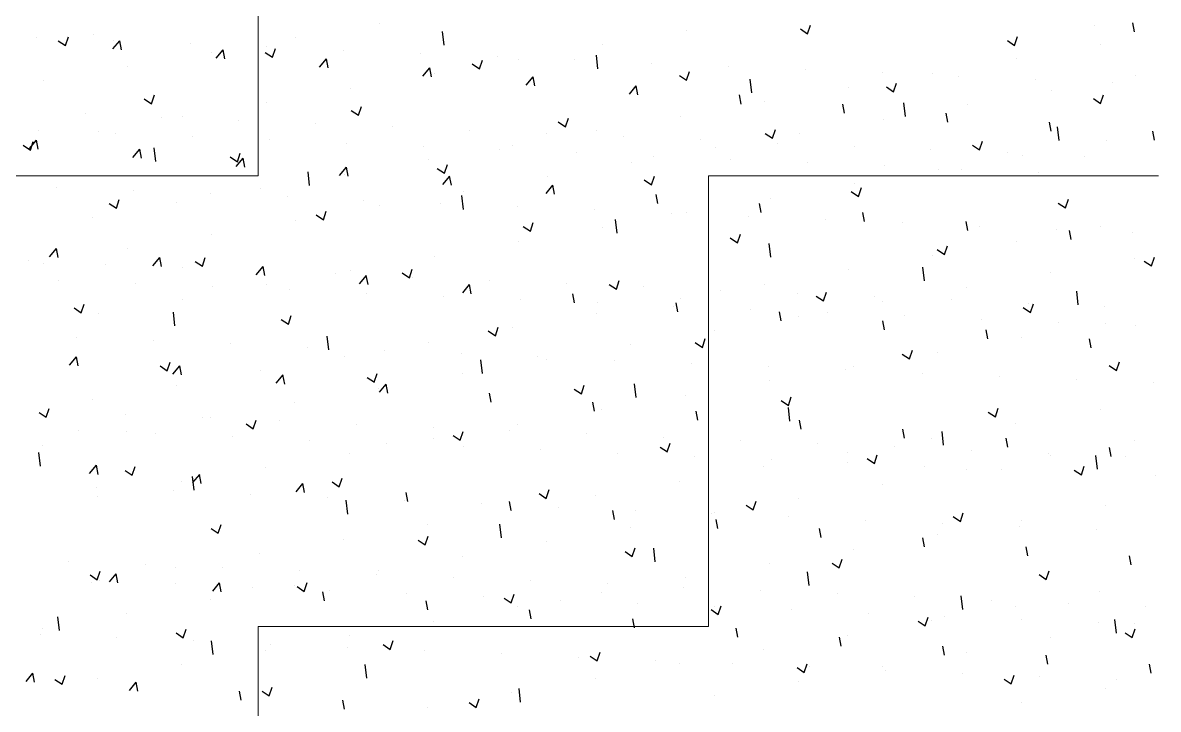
# Model space of a CAD drawing. Header units: millimetres. Extents: x 331487 to 517269, y 198509 to 399936.
# Drawn here: x 415660 to 416448, y 393357 to 393833 of the extents above; entities that cross this region are included whole.
import ezdxf

# ---------------------------------------------------------------- set-up
doc = ezdxf.new("R2010")
doc.units = ezdxf.units.MM
doc.header["$MEASUREMENT"] = 0
doc.layers.add('9th_Hatch-4', color=252, linetype='Continuous', lineweight=5)
doc.layers.add('COLUMN', color=6, linetype='Continuous')

msp = doc.modelspace()

# ---------------------------------------------------------------- linework, layer by layer
at = {"layer": '9th_Hatch-4', "linetype": 'Continuous'}
for p, q in [((415823.66, 393727.11), (415823.66, 394039.61)), ((415511.16, 393727.11), (415823.66, 393727.11)), ((416136.16, 393727.11), (416448.66, 393727.11)), ((416136.16, 393414.61), (416136.16, 393727.11)), ((415823.66, 393414.61), (416136.16, 393414.61)), ((415823.66, 393102.11), (415823.66, 393414.61))]:
    msp.add_line(p, q, dxfattribs=at)
at = {"layer": 'COLUMN', "color": 2, "linetype": 'Continuous'}
for p, q in [((415907.98, 393833.12), (415907.98, 393833.12)), ((416204.97, 393825.74), (416207, 393831.78)), ((416404.48, 393831.56), (416404.48, 393831.56)), ((416432.03, 393827.15), (416430.88, 393833.42)), ((415669.53, 393823.48), (415669.53, 393823.48)), ((415689.81, 393817.51), (415691.84, 393823.56)), ((415709.06, 393825.04), (415709.06, 393825.04)), ((415849.66, 393823.11), (415849.66, 393823.11)), ((415952.78, 393817.91), (415951.68, 393827.41)), ((416121.12, 393828.15), (416121.12, 393828.15)), ((416200, 393829.1), (416204.98, 393825.74)), ((416348.68, 393817.73), (416350.71, 393823.77)), ((415684.84, 393820.87), (415689.81, 393817.52)), ((415722.67, 393815.22), (415727.49, 393820.96)), ((415722.91, 393821.23), (415722.91, 393821.23)), ((415728.65, 393814.69), (415727.49, 393820.95)), ((415776.29, 393818.97), (415776.29, 393818.97)), ((415794.4, 393808.94), (415799.22, 393814.69)), ((415800.37, 393808.41), (415799.22, 393814.68)), ((415829.67, 393816.72), (415829.67, 393816.72)), ((415833.52, 393809.51), (415835.55, 393815.55)), ((415883.06, 393814.46), (415883.06, 393814.46)), ((416062.8, 393818.14), (416062.8, 393818.14)), ((416343.71, 393821.09), (416348.69, 393817.73)), ((416408.59, 393818.54), (416408.59, 393818.54)), ((415791.34, 393813.09), (415791.34, 393813.09)), ((415828.55, 393812.86), (415833.53, 393809.51)), ((415866.13, 393802.67), (415870.95, 393808.41)), ((415872.1, 393802.14), (415870.94, 393808.4)), ((415936.44, 393812.21), (415936.44, 393812.21)), ((415977.24, 393801.5), (415979.26, 393807.54)), ((415989.82, 393809.95), (415989.82, 393809.95)), ((416004.49, 393808.13), (416004.49, 393808.13)), ((416043.2, 393807.69), (416043.2, 393807.69)), ((416059.51, 393801.36), (416058.4, 393810.86)), ((416350.27, 393808.53), (416350.27, 393808.53)), ((415733.02, 393803.08), (415733.02, 393803.08)), ((415937.85, 393796.39), (415942.67, 393802.14)), ((415943.83, 393795.86), (415942.67, 393802.13)), ((415972.27, 393804.85), (415977.24, 393801.5)), ((416096.58, 393805.44), (416096.58, 393805.44)), ((416120.95, 393793.49), (416122.98, 393799.53)), ((416149.97, 393803.18), (416149.97, 393803.18)), ((416203.35, 393800.93), (416203.35, 393800.93)), ((416256.73, 393798.67), (416256.73, 393798.67)), ((416291.95, 393798.52), (416291.95, 393798.52)), ((415674.7, 393793.07), (415674.7, 393793.07)), ((415946.17, 393798.12), (415946.17, 393798.12)), ((416009.58, 393790.12), (416014.4, 393795.86)), ((416015.55, 393789.58), (416014.4, 393795.85)), ((416115.98, 393796.84), (416120.95, 393793.49)), ((416166.23, 393784.81), (416165.13, 393794.3)), ((416264.66, 393785.48), (416266.69, 393791.52)), ((416310.11, 393796.42), (416310.11, 393796.42)), ((416363.5, 393794.16), (416363.5, 393794.16)), ((416416.88, 393791.91), (416416.88, 393791.91)), ((416432.55, 393796.58), (416432.55, 393796.58)), ((415749.5, 393777.25), (415751.53, 393783.29)), ((415887.85, 393788.11), (415887.85, 393788.11)), ((416081.3, 393783.84), (416086.12, 393789.59)), ((416087.28, 393783.31), (416086.12, 393789.58)), ((416159, 393777.03), (416157.85, 393783.3)), ((416233.63, 393788.51), (416233.63, 393788.51)), ((416259.69, 393788.84), (416264.67, 393785.48)), ((416374.23, 393786.57), (416374.23, 393786.57)), ((416408.37, 393777.47), (416410.4, 393783.51)), ((415744.53, 393780.61), (415749.51, 393777.25)), ((415829.53, 393778.1), (415829.53, 393778.1)), ((415893.21, 393769.24), (415895.24, 393775.29)), ((416175.31, 393778.5), (416175.31, 393778.5)), ((416230.73, 393770.76), (416229.57, 393777.03)), ((416272.96, 393768.26), (416271.85, 393777.75)), ((416315.91, 393776.56), (416315.91, 393776.56)), ((416403.41, 393780.83), (416408.38, 393777.47)), ((415703.44, 393770.13), (415703.44, 393770.13)), ((415756.82, 393767.87), (415756.82, 393767.87)), ((415771.21, 393768.09), (415771.21, 393768.09)), ((415888.24, 393772.6), (415893.22, 393769.24)), ((416036.93, 393761.23), (416038.95, 393767.28)), ((416116.99, 393768.49), (416116.99, 393768.49)), ((416302.46, 393764.48), (416301.3, 393770.75)), ((415671.14, 393758.95), (415671.14, 393758.95)), ((415810.2, 393765.62), (415810.2, 393765.62)), ((415863.58, 393763.36), (415863.58, 393763.36)), ((415916.96, 393761.11), (415916.96, 393761.11)), ((416031.96, 393764.59), (416036.93, 393761.24)), ((416180.64, 393753.23), (416182.67, 393759.27)), ((416257.59, 393766.55), (416257.59, 393766.55)), ((416374.18, 393758.21), (416373.03, 393764.48)), ((416379.68, 393751.7), (416378.58, 393761.2)), ((415664.82, 393746.27), (415669.64, 393752.02)), ((415665.48, 393745), (415667.51, 393751.04)), ((415670.8, 393745.74), (415669.64, 393752.01)), ((415712.89, 393758.08), (415712.89, 393758.08)), ((415724.52, 393756.7), (415724.52, 393756.7)), ((415777.9, 393754.44), (415777.9, 393754.44)), ((415831.28, 393752.18), (415831.28, 393752.18)), ((415970.35, 393758.85), (415970.35, 393758.85)), ((416023.73, 393756.59), (416023.73, 393756.59)), ((416058.68, 393758.47), (416058.68, 393758.47)), ((416077.11, 393754.34), (416077.11, 393754.34)), ((416130.49, 393752.08), (416130.49, 393752.08)), ((416175.67, 393756.58), (416180.64, 393753.23)), ((416199.27, 393756.54), (416199.27, 393756.54)), ((416324.35, 393745.22), (416326.38, 393751.26)), ((416412.42, 393751.58), (416412.42, 393751.58)), ((416445.91, 393751.93), (416444.75, 393758.2)), ((415660.51, 393748.36), (415665.48, 393745)), ((415736.55, 393740), (415741.37, 393745.74)), ((415742.52, 393739.47), (415741.37, 393745.73)), ((415752.59, 393737.05), (415751.49, 393746.55)), ((415884.67, 393749.93), (415884.67, 393749.93)), ((415938.05, 393747.67), (415938.05, 393747.67)), ((415991.43, 393745.42), (415991.43, 393745.42)), ((416000.36, 393748.46), (416000.36, 393748.46)), ((416044.81, 393743.16), (416044.81, 393743.16)), ((416140.96, 393746.53), (416140.96, 393746.53)), ((416183.88, 393749.83), (416183.88, 393749.83)), ((416237.26, 393747.57), (416237.26, 393747.57)), ((416290.64, 393745.32), (416290.64, 393745.32)), ((416319.38, 393748.57), (416324.36, 393745.22)), ((415804.22, 393740.35), (415809.2, 393736.99)), ((415808.27, 393733.72), (415813.1, 393739.47)), ((415809.19, 393736.99), (415811.22, 393743.03)), ((415814.25, 393733.19), (415813.09, 393739.46)), ((415942.04, 393738.45), (415942.04, 393738.45)), ((416082.64, 393736.52), (416082.64, 393736.52)), ((416098.2, 393740.91), (416098.2, 393740.91)), ((416151.58, 393738.65), (416151.58, 393738.65)), ((416204.96, 393736.4), (416204.96, 393736.4)), ((416344.02, 393743.06), (416344.02, 393743.06)), ((416354.1, 393741.56), (416354.1, 393741.56)), ((416397.4, 393740.81), (416397.4, 393740.81)), ((415859.32, 393720.5), (415858.21, 393730)), ((415880, 393727.45), (415884.82, 393733.19)), ((415883.72, 393728.44), (415883.72, 393728.44)), ((415885.97, 393726.92), (415884.82, 393733.18)), ((415947.93, 393732.34), (415952.91, 393728.98)), ((415952.9, 393728.98), (415954.93, 393735.02)), ((416258.34, 393734.14), (416258.34, 393734.14)), ((416295.78, 393731.55), (416295.78, 393731.55)), ((416311.73, 393731.88), (416311.73, 393731.88)), ((416365.11, 393729.63), (416365.11, 393729.63)), ((415951.73, 393721.17), (415956.55, 393726.92)), ((415957.7, 393720.64), (415956.54, 393726.91)), ((416023.45, 393714.9), (416028.27, 393720.64)), ((416024.32, 393726.51), (416024.32, 393726.51)), ((416029.43, 393714.37), (416028.27, 393720.63)), ((416091.65, 393724.33), (416096.62, 393720.97)), ((416096.62, 393720.97), (416098.64, 393727.02)), ((416237.46, 393721.54), (416237.46, 393721.54)), ((416418.49, 393727.37), (416418.49, 393727.37)), ((415683.54, 393719.3), (415683.54, 393719.3)), ((415736.92, 393717.04), (415736.92, 393717.04)), ((415790.31, 393714.79), (415790.31, 393714.79)), ((415825.4, 393718.43), (415825.4, 393718.43)), ((415843.69, 393712.53), (415843.69, 393712.53)), ((415966.04, 393703.95), (415964.94, 393713.44)), ((415966, 393716.5), (415966, 393716.5)), ((416101.15, 393708.09), (416100, 393714.36)), ((416235.36, 393716.32), (416240.34, 393712.97)), ((416240.33, 393712.96), (416242.36, 393719.01)), ((415720.2, 393708.09), (415725.17, 393704.74)), ((415725.17, 393704.74), (415727.2, 393710.78)), ((415767.08, 393708.42), (415767.08, 393708.42)), ((415897.07, 393710.27), (415897.07, 393710.27)), ((415907.68, 393706.49), (415907.68, 393706.49)), ((415950.45, 393708.02), (415950.45, 393708.02)), ((416003.83, 393705.76), (416003.83, 393705.76)), ((416172.88, 393701.82), (416171.72, 393708.08)), ((416179.15, 393711.53), (416179.15, 393711.53)), ((416379.07, 393708.31), (416384.05, 393704.96)), ((416384.04, 393704.96), (416386.07, 393711)), ((415708.76, 393698.41), (415708.76, 393698.41)), ((415849.36, 393696.48), (415849.36, 393696.48)), ((415863.91, 393700.08), (415868.89, 393696.73)), ((415868.88, 393696.73), (415870.91, 393702.77)), ((416057.22, 393703.51), (416057.22, 393703.51)), ((416072.77, 393687.4), (416071.66, 393696.89)), ((416110.6, 393701.25), (416110.6, 393701.25)), ((416120.83, 393701.52), (416120.83, 393701.52)), ((416163.98, 393699), (416163.98, 393699)), ((416217.36, 393696.74), (416217.36, 393696.74)), ((416244.6, 393695.54), (416243.45, 393701.81)), ((416007.63, 393692.08), (416012.6, 393688.72)), ((416012.59, 393688.72), (416014.62, 393694.76)), ((416062.51, 393691.51), (416062.51, 393691.51)), ((416270.75, 393694.49), (416270.75, 393694.49)), ((416316.33, 393689.26), (416315.17, 393695.53)), ((416324.13, 393692.23), (416324.13, 393692.23)), ((416377.51, 393689.98), (416377.51, 393689.98)), ((416388.06, 393682.99), (416386.9, 393689.26)), ((416408.29, 393691.91), (416408.29, 393691.91)), ((415791.04, 393686.47), (415791.04, 393686.47)), ((416004.19, 393681.5), (416004.19, 393681.5)), ((416151.34, 393684.07), (416156.31, 393680.71)), ((416156.31, 393680.71), (416158.34, 393686.75)), ((416179.49, 393670.84), (416178.39, 393680.34)), ((416349.97, 393681.9), (416349.97, 393681.9)), ((416430.89, 393687.72), (416430.89, 393687.72)), ((415678.7, 393671.05), (415683.52, 393676.8)), ((415684.67, 393670.52), (415683.52, 393676.79)), ((415732.72, 393676.46), (415732.72, 393676.46)), ((416295.05, 393676.06), (416300.03, 393672.7)), ((416300.02, 393672.7), (416302.05, 393678.74)), ((415664.07, 393668.2), (415664.07, 393668.2)), ((415674.41, 393666.44), (415674.41, 393666.44)), ((415717.45, 393665.94), (415717.45, 393665.94)), ((415750.42, 393664.78), (415755.24, 393670.52)), ((415756.4, 393664.25), (415755.24, 393670.52)), ((415779.89, 393667.83), (415784.86, 393664.48)), ((415784.86, 393664.48), (415786.89, 393670.52)), ((415945.87, 393671.49), (415945.87, 393671.49)), ((416291.65, 393671.89), (416291.65, 393671.89)), ((416432.25, 393669.95), (416432.25, 393669.95)), ((416438.76, 393668.05), (416443.74, 393664.69)), ((416443.73, 393664.69), (416445.76, 393670.74)), ((415770.83, 393663.69), (415770.83, 393663.69)), ((415822.15, 393658.5), (415826.97, 393664.25)), ((415824.21, 393661.43), (415824.21, 393661.43)), ((415828.12, 393657.97), (415826.97, 393664.24)), ((415877.6, 393659.18), (415877.6, 393659.18)), ((415887.55, 393661.48), (415887.55, 393661.48)), ((415893.88, 393652.23), (415898.7, 393657.97)), ((415899.85, 393651.7), (415898.69, 393657.97)), ((415923.6, 393659.82), (415928.58, 393656.47)), ((415928.57, 393656.47), (415930.6, 393662.51)), ((415930.98, 393656.92), (415930.98, 393656.92)), ((416233.34, 393661.88), (416233.34, 393661.88)), ((416286.21, 393654.29), (416285.11, 393663.79)), ((416373.93, 393659.94), (416373.93, 393659.94)), ((415685.15, 393654.76), (415685.15, 393654.76)), ((415738.53, 393652.51), (415738.53, 393652.51)), ((415791.92, 393650.25), (415791.92, 393650.25)), ((415829.23, 393651.47), (415829.23, 393651.47)), ((415965.6, 393645.95), (415970.42, 393651.7)), ((415971.58, 393645.42), (415970.42, 393651.69)), ((415984.36, 393654.66), (415984.36, 393654.66)), ((416037.74, 393652.41), (416037.74, 393652.41)), ((416067.32, 393651.81), (416072.29, 393648.46)), ((416072.29, 393648.46), (416074.31, 393654.5)), ((416091.13, 393650.15), (416091.13, 393650.15)), ((416175.02, 393651.87), (416175.02, 393651.87)), ((416315.62, 393649.93), (416315.62, 393649.93)), ((415770.92, 393641.46), (415770.92, 393641.46)), ((415845.3, 393648), (415845.3, 393648)), ((415898.68, 393645.74), (415898.68, 393645.74)), ((415952.06, 393643.49), (415952.06, 393643.49)), ((416005.45, 393641.23), (416005.45, 393641.23)), ((416043.3, 393639.15), (416042.15, 393645.41)), ((416116.7, 393641.86), (416116.7, 393641.86)), ((416144.51, 393647.9), (416144.51, 393647.9)), ((416197.89, 393645.64), (416197.89, 393645.64)), ((416211.03, 393643.81), (416216, 393640.45)), ((416216, 393640.45), (416218.03, 393646.49)), ((416251.27, 393643.39), (416251.27, 393643.39)), ((416304.65, 393641.13), (416304.65, 393641.13)), ((416392.94, 393637.74), (416391.83, 393647.24)), ((415695.87, 393635.58), (415700.84, 393632.22)), ((415700.84, 393632.22), (415702.87, 393638.26)), ((416058.83, 393638.98), (416058.83, 393638.98)), ((416112.21, 393636.72), (416112.21, 393636.72)), ((416115.03, 393632.87), (416113.87, 393639.14)), ((416165.59, 393634.47), (416165.59, 393634.47)), ((416186.75, 393626.6), (416185.6, 393632.86)), ((416257.3, 393639.92), (416257.3, 393639.92)), ((416354.74, 393635.8), (416359.72, 393632.44)), ((416358.04, 393638.88), (416358.04, 393638.88)), ((416359.71, 393632.44), (416361.74, 393638.48)), ((416411.42, 393636.62), (416411.42, 393636.62)), ((415712.6, 393631.45), (415712.6, 393631.45)), ((415765.85, 393623.09), (415764.75, 393632.58)), ((415839.58, 393627.57), (415844.56, 393624.21)), ((415844.55, 393624.21), (415846.58, 393630.26)), ((416058.38, 393631.85), (416058.38, 393631.85)), ((416198.98, 393629.91), (416198.98, 393629.91)), ((416218.97, 393632.21), (416218.97, 393632.21)), ((416258.48, 393620.32), (416257.32, 393626.59)), ((416272.36, 393629.95), (416272.36, 393629.95)), ((416325.74, 393627.7), (416325.74, 393627.7)), ((416379.12, 393625.44), (416379.12, 393625.44)), ((416412.13, 393624.95), (416412.13, 393624.95)), ((415983.29, 393619.56), (415988.27, 393616.21)), ((415988.26, 393616.2), (415990.29, 393622.25)), ((416000.06, 393621.84), (416000.06, 393621.84)), ((416140.66, 393619.9), (416140.66, 393619.9)), ((416330.21, 393614.05), (416329.05, 393620.31)), ((416432.5, 393623.19), (416432.5, 393623.19)), ((415697.55, 393615.11), (415697.55, 393615.11)), ((415750.94, 393612.86), (415750.94, 393612.86)), ((415804.32, 393610.6), (415804.32, 393610.6)), ((415872.58, 393606.54), (415871.47, 393616.03)), ((415941.74, 393611.82), (415941.74, 393611.82)), ((416082.34, 393609.89), (416082.34, 393609.89)), ((416127.01, 393611.55), (416131.98, 393608.2)), ((416131.98, 393608.2), (416134, 393614.24)), ((416353.81, 393614.94), (416353.81, 393614.94)), ((416401.93, 393607.77), (416400.78, 393614.04)), ((415692.57, 393595.83), (415697.39, 393601.58)), ((415698.55, 393595.3), (415697.39, 393601.57)), ((415857.7, 393608.34), (415857.7, 393608.34)), ((415883.42, 393601.81), (415883.42, 393601.81)), ((415911.08, 393606.09), (415911.08, 393606.09)), ((415964.47, 393603.83), (415964.47, 393603.83)), ((416017.85, 393601.58), (416017.85, 393601.58)), ((416270.72, 393603.54), (416275.69, 393600.19)), ((416275.69, 393600.19), (416277.72, 393606.23)), ((416295.49, 393604.92), (416295.49, 393604.92)), ((415755.56, 393595.32), (415760.53, 393591.96)), ((415760.53, 393591.96), (415762.56, 393598)), ((415764.3, 393589.56), (415769.12, 393595.3)), ((415770.27, 393589.03), (415769.12, 393595.3)), ((415979.3, 393589.98), (415978.19, 393599.48)), ((416024.02, 393599.88), (416024.02, 393599.88)), ((416071.23, 393599.32), (416071.23, 393599.32)), ((416124.61, 393597.07), (416124.61, 393597.07)), ((416177.99, 393594.81), (416177.99, 393594.81)), ((416237.17, 393594.91), (416237.17, 393594.91)), ((416414.43, 393595.53), (416419.41, 393592.18)), ((416419.4, 393592.18), (416421.43, 393598.22)), ((415825.11, 393591.8), (415825.11, 393591.8)), ((415836.03, 393583.28), (415840.85, 393589.03)), ((415842, 393582.75), (415840.84, 393589.02)), ((415899.27, 393587.31), (415904.25, 393583.95)), ((415904.24, 393583.95), (415906.27, 393589.99)), ((415965.7, 393589.87), (415965.7, 393589.87)), ((416231.38, 393592.56), (416231.38, 393592.56)), ((416284.76, 393590.3), (416284.76, 393590.3)), ((416338.14, 393588.04), (416338.14, 393588.04)), ((416391.52, 393585.79), (416391.52, 393585.79)), ((415766.79, 393581.79), (415766.79, 393581.79)), ((415907.39, 393579.86), (415907.39, 393579.86)), ((415907.75, 393577.01), (415912.57, 393582.75)), ((415913.72, 393576.48), (415912.57, 393582.75)), ((416042.98, 393579.3), (416047.96, 393575.94)), ((416047.95, 393575.94), (416049.98, 393581.99)), ((416086.02, 393573.43), (416084.92, 393582.93)), ((416178.85, 393584.9), (416178.85, 393584.9)), ((416444.91, 393583.53), (416444.91, 393583.53)), ((415708.47, 393571.78), (415708.47, 393571.78)), ((415849.07, 393569.85), (415849.07, 393569.85)), ((415985.45, 393570.2), (415984.29, 393576.47)), ((416057.18, 393563.93), (416056.02, 393570.2)), ((416120.53, 393574.89), (416120.53, 393574.89)), ((416186.7, 393571.29), (416191.67, 393567.94)), ((416191.67, 393567.93), (416193.69, 393573.98)), ((415671.54, 393563.06), (415676.51, 393559.71)), ((415676.51, 393559.71), (415678.53, 393565.75)), ((415678.08, 393564.01), (415678.08, 393564.01)), ((416062.21, 393564.88), (416062.21, 393564.88)), ((416128.9, 393557.65), (416127.75, 393563.92)), ((416192.75, 393556.88), (416191.64, 393566.38)), ((416330.41, 393563.28), (416335.38, 393559.93)), ((416335.38, 393559.93), (416337.41, 393565.97)), ((416408, 393565.28), (416408, 393565.28)), ((415731.46, 393561.76), (415731.46, 393561.76)), ((415784.85, 393559.5), (415784.85, 393559.5)), ((415790.75, 393559.84), (415790.75, 393559.84)), ((415815.25, 393555.05), (415820.22, 393551.7)), ((415820.22, 393551.7), (415822.25, 393557.74)), ((415838.23, 393557.24), (415838.23, 393557.24)), ((415891.61, 393554.99), (415891.61, 393554.99)), ((416003.9, 393554.87), (416003.9, 393554.87)), ((416200.63, 393551.38), (416199.47, 393557.65)), ((416349.68, 393555.27), (416349.68, 393555.27)), ((415699.17, 393550.58), (415699.17, 393550.58)), ((415732.43, 393549.83), (415732.43, 393549.83)), ((415752.55, 393548.32), (415752.55, 393548.32)), ((415944.99, 393552.73), (415944.99, 393552.73)), ((415958.96, 393547.05), (415963.94, 393543.69)), ((415963.93, 393543.69), (415965.96, 393549.73)), ((415998.37, 393550.48), (415998.37, 393550.48)), ((416051.76, 393548.22), (416051.76, 393548.22)), ((416272.36, 393545.1), (416271.2, 393551.37)), ((416299.47, 393540.33), (416298.37, 393549.82)), ((415674.11, 393539.82), (415674.11, 393539.82)), ((415805.93, 393546.07), (415805.93, 393546.07)), ((415859.31, 393543.81), (415859.31, 393543.81)), ((415912.69, 393541.56), (415912.69, 393541.56)), ((415945.58, 393544.86), (415945.58, 393544.86)), ((415966.08, 393539.3), (415966.08, 393539.3)), ((416102.68, 393539.04), (416107.65, 393535.68)), ((416105.14, 393545.97), (416105.14, 393545.97)), ((416107.64, 393535.68), (416109.67, 393541.72)), ((416158.52, 393543.71), (416158.52, 393543.71)), ((416211.9, 393541.46), (416211.9, 393541.46)), ((416265.29, 393539.2), (416265.29, 393539.2)), ((416291.36, 393545.26), (416291.36, 393545.26)), ((416344.08, 393538.83), (416342.92, 393545.09)), ((416415.81, 393532.55), (416414.65, 393538.82)), ((416431.96, 393543.32), (416431.96, 393543.32)), ((415672.39, 393525.68), (415671.28, 393535.17)), ((415887.26, 393534.85), (415887.26, 393534.85)), ((416019.46, 393537.05), (416019.46, 393537.05)), ((416072.84, 393534.79), (416072.84, 393534.79)), ((416126.22, 393532.53), (416126.22, 393532.53)), ((416233.04, 393535.25), (416233.04, 393535.25)), ((416246.39, 393531.03), (416251.36, 393527.67)), ((416251.36, 393527.67), (416253.39, 393533.71)), ((416318.67, 393536.95), (416318.67, 393536.95)), ((416372.05, 393534.69), (416372.05, 393534.69)), ((416373.64, 393533.31), (416373.64, 393533.31)), ((416406.2, 393523.78), (416405.09, 393533.27)), ((416425.43, 393532.43), (416425.43, 393532.43)), ((415706.45, 393520.61), (415711.27, 393526.36)), ((415712.42, 393520.08), (415711.27, 393526.35)), ((415731.23, 393522.8), (415736.2, 393519.45)), ((415736.2, 393519.45), (415738.22, 393525.49)), ((415828.94, 393524.84), (415828.94, 393524.84)), ((416174.72, 393525.24), (416174.72, 393525.24)), ((416179.61, 393530.28), (416179.61, 393530.28)), ((416232.99, 393528.02), (416232.99, 393528.02)), ((416286.37, 393525.77), (416286.37, 393525.77)), ((416315.32, 393523.3), (416315.32, 393523.3)), ((416339.75, 393523.51), (416339.75, 393523.51)), ((416390.1, 393523.02), (416395.08, 393519.66)), ((416395.07, 393519.66), (416397.1, 393525.71)), ((415770.62, 393514.83), (415770.62, 393514.83)), ((415779.11, 393509.12), (415778, 393518.62)), ((415778.17, 393514.34), (415783, 393520.08)), ((415784.15, 393513.81), (415782.99, 393520.08)), ((415874.94, 393514.79), (415879.91, 393511.44)), ((415879.91, 393511.44), (415881.94, 393517.48)), ((416116.4, 393515.23), (416116.4, 393515.23)), ((416393.13, 393521.26), (416393.13, 393521.26)), ((416446.52, 393519), (416446.52, 393519)), ((415711.57, 393510.92), (415711.57, 393510.92)), ((415764.95, 393508.67), (415764.95, 393508.67)), ((415849.9, 393508.06), (415854.72, 393513.81)), ((415855.87, 393507.53), (415854.72, 393513.8)), ((415927.6, 393501.26), (415926.44, 393507.53)), ((416018.65, 393506.78), (416023.63, 393503.43)), ((416023.62, 393503.43), (416025.65, 393509.47)), ((416257, 393513.29), (416257, 393513.29)), ((415712.3, 393504.82), (415712.3, 393504.82)), ((415818.33, 393506.41), (415818.33, 393506.41)), ((415871.71, 393504.16), (415871.71, 393504.16)), ((415885.83, 393492.57), (415884.73, 393502.07)), ((415925.1, 393501.9), (415925.1, 393501.9)), ((415978.48, 393499.65), (415978.48, 393499.65)), ((415999.33, 393494.98), (415998.17, 393501.25)), ((416058.09, 393505.22), (416058.09, 393505.22)), ((416167.34, 393495.42), (416169.36, 393501.46)), ((416198.68, 393503.28), (416198.68, 393503.28)), ((415999.77, 393495.21), (415999.77, 393495.21)), ((416031.86, 393497.39), (416031.86, 393497.39)), ((416071.05, 393488.71), (416069.9, 393494.98)), ((416085.24, 393495.14), (416085.24, 393495.14)), ((416138.63, 393492.88), (416138.63, 393492.88)), ((416140.37, 393493.27), (416140.37, 393493.27)), ((416162.37, 393498.78), (416167.34, 393495.42)), ((416311.05, 393487.41), (416313.08, 393493.45)), ((416411.83, 393498.32), (416411.83, 393498.32)), ((415795.89, 393479.18), (415797.91, 393485.23)), ((415941.45, 393485.2), (415941.45, 393485.2)), ((415992.56, 393476.02), (415991.45, 393485.52)), ((416082.05, 393483.26), (416082.05, 393483.26)), ((416142.78, 393482.43), (416141.62, 393488.7)), ((416192.01, 393490.63), (416192.01, 393490.63)), ((416245.39, 393488.37), (416245.39, 393488.37)), ((416298.77, 393486.11), (416298.77, 393486.11)), ((416306.08, 393490.77), (416311.05, 393487.41)), ((416352.15, 393483.86), (416352.15, 393483.86)), ((416353.51, 393488.31), (416353.51, 393488.31)), ((415790.92, 393482.54), (415795.89, 393479.18)), ((415883.13, 393475.19), (415883.13, 393475.19)), ((415939.6, 393471.17), (415941.63, 393477.22)), ((416214.5, 393476.16), (416213.35, 393482.43)), ((416286.23, 393469.88), (416285.07, 393476.15)), ((416295.19, 393478.3), (416295.19, 393478.3)), ((416405.54, 393481.6), (416405.54, 393481.6)), ((415934.63, 393474.53), (415939.61, 393471.18)), ((416023.73, 393473.25), (416023.73, 393473.25)), ((416083.31, 393463.17), (416085.34, 393469.21)), ((416099.28, 393459.47), (416098.18, 393468.96)), ((416236.88, 393468.29), (416236.88, 393468.29)), ((416357.96, 393463.61), (416356.8, 393469.88)), ((415692.09, 393459.83), (415692.09, 393459.83)), ((415824.81, 393465.17), (415824.81, 393465.17)), ((415965.41, 393463.24), (415965.41, 393463.24)), ((416078.34, 393466.52), (416083.32, 393463.17)), ((416227.03, 393455.16), (416229.05, 393461.2)), ((416429.68, 393457.33), (416428.53, 393463.6)), ((415711.87, 393446.93), (415713.89, 393452.97)), ((415745.48, 393457.57), (415745.48, 393457.57)), ((415766.49, 393455.16), (415766.49, 393455.16)), ((415798.86, 393455.31), (415798.86, 393455.31)), ((415852.24, 393453.06), (415852.24, 393453.06)), ((415907.09, 393453.23), (415907.09, 393453.23)), ((416178.56, 393458.27), (416178.56, 393458.27)), ((416206.01, 393442.92), (416204.9, 393452.41)), ((416222.06, 393458.51), (416227.03, 393455.16)), ((416370.74, 393447.15), (416372.77, 393453.19)), ((415706.9, 393450.29), (415711.87, 393446.93)), ((415708.17, 393445.15), (415708.17, 393445.15)), ((415713.18, 393446.39), (415713.18, 393446.39)), ((415720.32, 393445.4), (415725.14, 393451.14)), ((415726.3, 393444.86), (415725.14, 393451.13)), ((415766.56, 393444.14), (415766.56, 393444.14)), ((415792.05, 393439.12), (415796.87, 393444.87)), ((415798.02, 393438.59), (415796.87, 393444.86)), ((415855.58, 393438.92), (415857.61, 393444.96)), ((415905.62, 393450.8), (415905.62, 393450.8)), ((415959.01, 393448.55), (415959.01, 393448.55)), ((416012.39, 393446.29), (416012.39, 393446.29)), ((416065.77, 393444.04), (416065.77, 393444.04)), ((416120.24, 393448.26), (416120.24, 393448.26)), ((416365.77, 393450.5), (416370.74, 393447.15)), ((415819.94, 393441.88), (415819.94, 393441.88)), ((415848.77, 393443.22), (415848.77, 393443.22)), ((415850.61, 393442.28), (415855.58, 393438.92)), ((415869.75, 393432.31), (415868.59, 393438.58)), ((415873.33, 393439.63), (415873.33, 393439.63)), ((415926.71, 393437.37), (415926.71, 393437.37)), ((415999.29, 393430.91), (416001.32, 393436.96)), ((416061.92, 393438.25), (416061.92, 393438.25)), ((416119.15, 393441.78), (416119.15, 393441.78)), ((416172.53, 393439.53), (416172.53, 393439.53)), ((416225.92, 393437.27), (416225.92, 393437.27)), ((416312.73, 393426.36), (416311.62, 393435.86)), ((416407.7, 393438.65), (416407.7, 393438.65)), ((415790.45, 393433.21), (415790.45, 393433.21)), ((415941.48, 393426.04), (415940.32, 393432.31)), ((415980.09, 393435.12), (415980.09, 393435.12)), ((415994.32, 393434.27), (415999.3, 393430.91)), ((416003.6, 393428.24), (416003.6, 393428.24)), ((416033.47, 393432.86), (416033.47, 393432.86)), ((416086.85, 393430.6), (416086.85, 393430.6)), ((416140.24, 393428.35), (416140.24, 393428.35)), ((416143, 393422.9), (416145.03, 393428.95)), ((416279.3, 393435.01), (416279.3, 393435.01)), ((416332.68, 393432.76), (416332.68, 393432.76)), ((416349.38, 393428.64), (416349.38, 393428.64)), ((416386.06, 393430.5), (416386.06, 393430.5)), ((416439.45, 393428.25), (416439.45, 393428.25)), ((415685.64, 393411.71), (415684.54, 393421.21)), ((415732.14, 393423.2), (415732.14, 393423.2)), ((416013.2, 393419.76), (416012.04, 393426.03)), ((416138.03, 393426.26), (416143.01, 393422.91)), ((416193.62, 393426.09), (416193.62, 393426.09)), ((416247, 393423.84), (416247, 393423.84)), ((416286.72, 393414.9), (416288.74, 393420.94)), ((416300.38, 393421.58), (416300.38, 393421.58)), ((415673.82, 393413.19), (415673.82, 393413.19)), ((415771.56, 393406.67), (415773.58, 393412.71)), ((415945.28, 393418.23), (415945.28, 393418.23)), ((416084.93, 393413.49), (416083.77, 393419.76)), ((416156.65, 393407.21), (416155.5, 393413.48)), ((416281.75, 393418.25), (416286.72, 393414.9)), ((416291.06, 393418.63), (416291.06, 393418.63)), ((416353.77, 393419.33), (416353.77, 393419.33)), ((416407.15, 393417.07), (416407.15, 393417.07)), ((416419.45, 393409.81), (416418.35, 393419.31)), ((416430.43, 393406.89), (416432.46, 393412.93)), ((416431.66, 393416.69), (416431.66, 393416.69)), ((415672.2, 393408.99), (415672.2, 393408.99)), ((415725.58, 393406.74), (415725.58, 393406.74)), ((415766.59, 393410.02), (415771.56, 393406.67)), ((415778.96, 393404.48), (415778.96, 393404.48)), ((415792.37, 393395.16), (415791.26, 393404.66)), ((415886.96, 393408.22), (415886.96, 393408.22)), ((415915.27, 393398.66), (415917.3, 393404.7)), ((416228.38, 393400.94), (416227.22, 393407.21)), ((416232.75, 393408.62), (416232.75, 393408.62)), ((416373.35, 393406.68), (416373.35, 393406.68)), ((416425.46, 393410.24), (416430.43, 393406.89)), ((415828.64, 393398.21), (415828.64, 393398.21)), ((415832.35, 393402.23), (415832.35, 393402.23)), ((415885.73, 393399.97), (415885.73, 393399.97)), ((415910.3, 393402.02), (415915.27, 393398.66)), ((415939.11, 393397.72), (415939.11, 393397.72)), ((416058.98, 393390.65), (416061.01, 393396.69)), ((416174.43, 393398.61), (416174.43, 393398.61)), ((416300.11, 393394.66), (416298.95, 393400.93)), ((416315.03, 393396.67), (416315.03, 393396.67)), ((415992.49, 393395.46), (415992.49, 393395.46)), ((416045.87, 393393.21), (416045.87, 393393.21)), ((416054.01, 393394.01), (416058.99, 393390.65)), ((416099.26, 393390.95), (416099.26, 393390.95)), ((416116.11, 393388.6), (416116.11, 393388.6)), ((416152.64, 393388.69), (416152.64, 393388.69)), ((416202.69, 393382.64), (416204.72, 393388.68)), ((416371.83, 393388.39), (416370.68, 393394.66)), ((415662.47, 393376.45), (415667.29, 393382.2)), ((415668.45, 393375.92), (415667.29, 393382.19)), ((415770.33, 393388.2), (415770.33, 393388.2)), ((415899.09, 393378.61), (415897.99, 393388.1)), ((416197.73, 393386), (416202.7, 393382.64)), ((416206.02, 393386.44), (416206.02, 393386.44)), ((416256.71, 393386.66), (416256.71, 393386.66)), ((416259.4, 393384.18), (416259.4, 393384.18)), ((416312.79, 393381.93), (416312.79, 393381.93)), ((416346.41, 393374.63), (416348.44, 393380.68)), ((416443.56, 393382.11), (416442.4, 393388.38)), ((415682.56, 393377.77), (415687.54, 393374.42)), ((415687.53, 393374.42), (415689.56, 393380.46)), ((415712.01, 393378.19), (415712.01, 393378.19)), ((415734.2, 393370.18), (415739.02, 393375.92)), ((415740.17, 393369.65), (415739.02, 393375.91)), ((416057.79, 393378.59), (416057.79, 393378.59)), ((416198.39, 393376.65), (416198.39, 393376.65)), ((416341.44, 393377.99), (416346.41, 393374.63)), ((416366.17, 393379.67), (416366.17, 393379.67)), ((416419.55, 393377.42), (416419.55, 393377.42)), ((415811.9, 393363.37), (415810.74, 393369.64)), ((415826.28, 393369.76), (415831.25, 393366.41)), ((415831.25, 393366.41), (415833.27, 393372.45)), ((415999.47, 393368.58), (415999.47, 393368.58)), ((416005.82, 393362.06), (416004.71, 393371.55)), ((416140.07, 393366.64), (416140.07, 393366.64)), ((416411.54, 393371.69), (416411.54, 393371.69)), ((415883.62, 393357.1), (415882.47, 393363.36)), ((415941.15, 393358.57), (415941.15, 393358.57)), ((415969.99, 393361.75), (415974.96, 393358.4)), ((415974.96, 393358.4), (415976.99, 393364.44)), ((416353.22, 393361.68), (416353.22, 393361.68))]:
    msp.add_line(p, q, dxfattribs=at)

doc.saveas('drawing.dxf')
